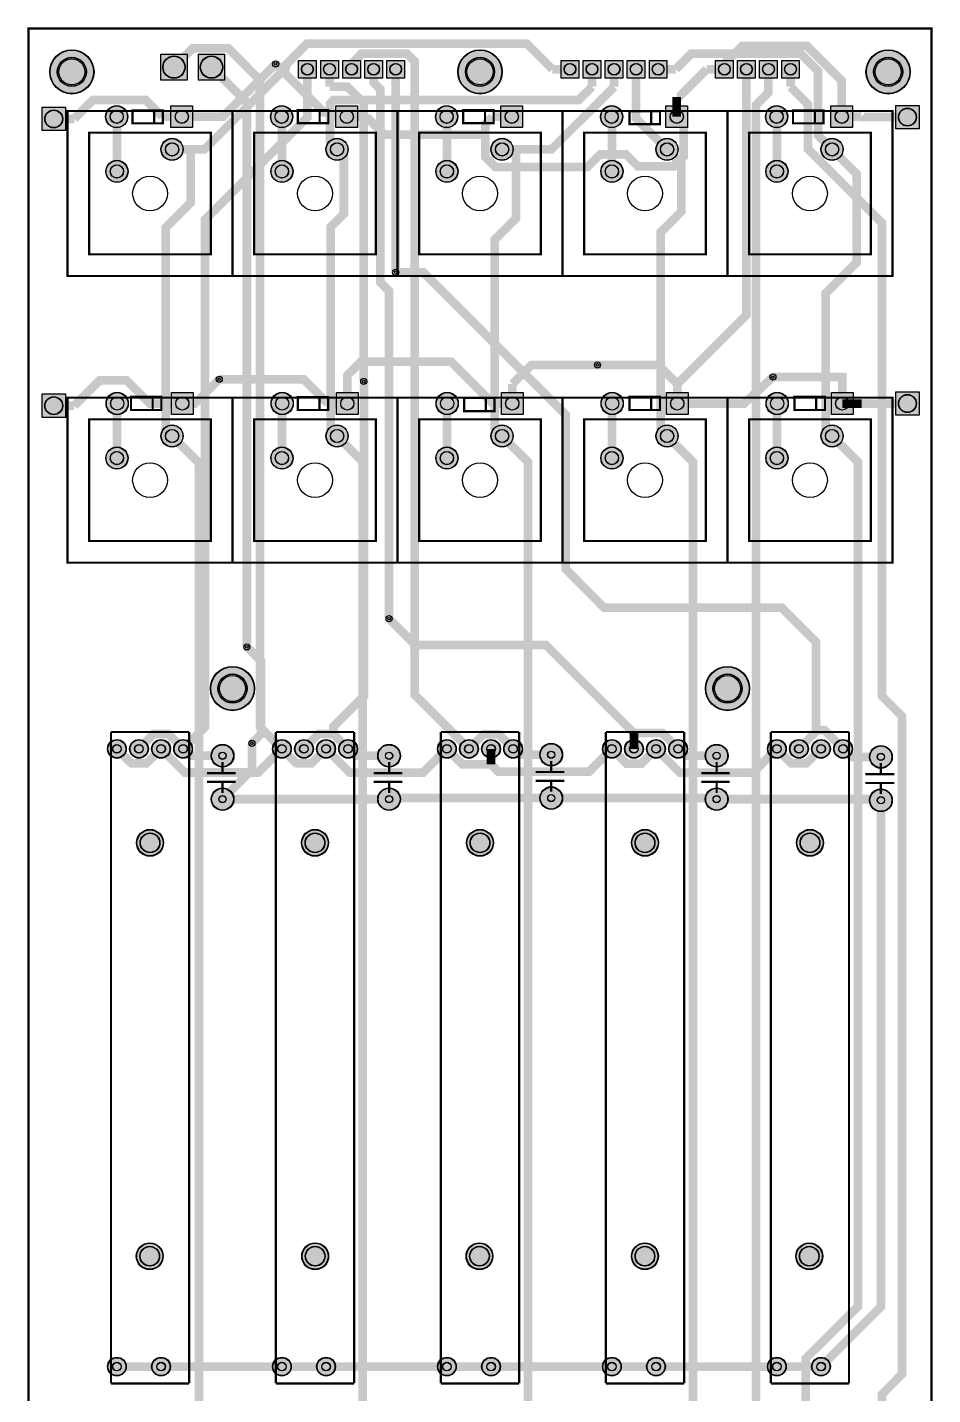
# Model space of a CAD drawing. Header units: millimetres. Extents: x 0 to 104, y -247 to 0.
# Drawn here: x -0.1 to 104.1, y -157.3 to 0.1 of the extents above; entities that cross this region are included whole.
import ezdxf

# ---------------------------------------------------------------- set-up
doc = ezdxf.new("R2010")
doc.units = ezdxf.units.MM
for name, color, linetype, true_color in [('BoardOutLine', 7, 'Continuous', 0xff00ff), ('BottomLayer', 7, 'Continuous', 0x0000ff), ('BottomSilkLayer', 7, 'Continuous', 0x66cc33), ('BottomSolderMaskLayer', 7, 'Continuous', 0xaa00ff), ('Document', 7, 'Continuous', 0xffffff), ('Hole', 7, 'Continuous', 0x222222), ('Multi-Layer', 7, 'Continuous', 0xc0c0c0), ('TopLayer', 7, 'Continuous', 0xff0000), ('TopSilkLayer', 7, 'Continuous', 0xffcc00), ('TopSolderMaskLayer', 7, 'Continuous', 0x800080)]:
    doc.layers.add(name, color=color, linetype=linetype, true_color=true_color)

msp = doc.modelspace()

# ---------------------------------------------------------------- hatches: boundary and pattern name
at = {"layer": 'BottomSolderMaskLayer'}
for points in [[(2.45, -5, 1), (7.55, -5, 1)], [(15.21, -2.89), (18.31, -2.89), (18.31, -6), (15.21, -6)], [(19.53, -2.89), (22.63, -2.89), (22.63, -6), (19.53, -6)], [(49.45, -5, 1), (54.55, -5, 1)], [(96.45, -5, 1), (101.55, -5, 1)], [(31.06, -3.63), (33.2, -3.63), (33.2, -5.77), (31.06, -5.77)], [(33.6, -3.63), (35.74, -3.63), (35.74, -5.77), (33.6, -5.77)], [(36.14, -3.63), (38.28, -3.63), (38.28, -5.77), (36.14, -5.77)], [(38.68, -3.63), (40.82, -3.63), (40.82, -5.77), (38.68, -5.77)], [(41.22, -3.63), (43.36, -3.63), (43.36, -5.77), (41.22, -5.77)], [(61.29, -3.63), (63.42, -3.63), (63.42, -5.77), (61.29, -5.77)], [(63.83, -3.63), (65.96, -3.63), (65.96, -5.77), (63.83, -5.77)], [(66.37, -3.63), (68.5, -3.63), (68.5, -5.77), (66.37, -5.77)], [(68.91, -3.63), (71.04, -3.63), (71.04, -5.77), (68.91, -5.77)], [(71.45, -3.63), (73.58, -3.63), (73.58, -5.77), (71.45, -5.77)], [(79.07, -3.63), (81.2, -3.63), (81.2, -5.77), (79.07, -5.77)], [(81.61, -3.63), (83.74, -3.63), (83.74, -5.77), (81.61, -5.77)], [(84.15, -3.63), (86.28, -3.63), (86.28, -5.77), (84.15, -5.77)], [(86.69, -3.63), (88.82, -3.63), (88.82, -5.77), (86.69, -5.77)], [(1.52, -9.01), (4.32, -9.01), (4.32, -11.81), (1.52, -11.81)], [(8.88, -10.16, 1), (11.44, -10.16, 1)], [(16.38, -8.88), (18.94, -8.88), (18.94, -11.44), (16.38, -11.44)], [(27.88, -10.16, 1), (30.44, -10.16, 1)], [(35.38, -8.88), (37.94, -8.88), (37.94, -11.44), (35.38, -11.44)], [(46.88, -10.16, 1), (49.44, -10.16, 1)], [(54.38, -8.88), (56.94, -8.88), (56.94, -11.44), (54.38, -11.44)], [(65.88, -10.16, 1), (68.44, -10.16, 1)], [(73.38, -8.88), (75.94, -8.88), (75.94, -11.44), (73.38, -11.44)], [(84.88, -10.16, 1), (87.44, -10.16, 1)], [(92.38, -8.88), (94.94, -8.88), (94.94, -11.44), (92.38, -11.44)], [(99.82, -8.81), (102.62, -8.81), (102.62, -11.61), (99.82, -11.61)], [(15.26, -13.92, 1), (17.82, -13.92, 1)], [(34.26, -13.92, 1), (36.82, -13.92, 1)], [(53.26, -13.92, 1), (55.82, -13.92, 1)], [(72.26, -13.92, 1), (74.82, -13.92, 1)], [(91.26, -13.92, 1), (93.82, -13.92, 1)], [(8.91, -16.46, 1), (11.47, -16.46, 1)], [(27.91, -16.46, 1), (30.47, -16.46, 1)], [(46.91, -16.46, 1), (49.47, -16.46, 1)], [(65.91, -16.46, 1), (68.47, -16.46, 1)], [(84.91, -16.46, 1), (87.47, -16.46, 1)], [(1.52, -42.03), (4.32, -42.03), (4.32, -44.83), (1.52, -44.83)], [(8.95, -43.18, 1), (11.5, -43.18, 1)], [(16.45, -41.9), (19, -41.9), (19, -44.46), (16.45, -44.46)], [(27.95, -43.18, 1), (30.5, -43.18, 1)], [(35.45, -41.9), (38, -41.9), (38, -44.46), (35.45, -44.46)], [(46.95, -43.18, 1), (49.5, -43.18, 1)], [(54.45, -41.9), (57, -41.9), (57, -44.46), (54.45, -44.46)], [(65.95, -43.18, 1), (68.5, -43.18, 1)], [(73.45, -41.9), (76, -41.9), (76, -44.46), (73.45, -44.46)], [(84.95, -43.18, 1), (87.5, -43.18, 1)], [(92.45, -41.9), (95, -41.9), (95, -44.46), (92.45, -44.46)], [(99.82, -41.78), (102.62, -41.78), (102.62, -44.58), (99.82, -44.58)], [(15.26, -46.92, 1), (17.82, -46.92, 1)], [(34.26, -46.92, 1), (36.82, -46.92, 1)], [(53.26, -46.92, 1), (55.82, -46.92, 1)], [(72.26, -46.92, 1), (74.82, -46.92, 1)], [(91.26, -46.92, 1), (93.82, -46.92, 1)], [(8.91, -49.46, 1), (11.47, -49.46, 1)], [(27.91, -49.46, 1), (30.47, -49.46, 1)], [(46.91, -49.46, 1), (49.47, -49.46, 1)], [(65.91, -49.46, 1), (68.47, -49.46, 1)], [(84.91, -49.46, 1), (87.47, -49.46, 1)], [(20.95, -76, 1), (26.05, -76, 1)], [(77.95, -76, 1), (83.05, -76, 1)], [(9.11, -82.94, 1), (11.27, -82.94, 1)], [(11.65, -82.94, 1), (13.81, -82.94, 1)], [(14.19, -82.94, 1), (16.35, -82.94, 1)], [(16.73, -82.94, 1), (18.89, -82.94, 1)], [(21.04, -83.73, 1), (23.66, -83.73, 1)], [(28.11, -82.94, 1), (30.27, -82.94, 1)], [(30.65, -82.94, 1), (32.81, -82.94, 1)], [(33.19, -82.94, 1), (35.35, -82.94, 1)], [(35.73, -82.94, 1), (37.89, -82.94, 1)], [(40.22, -83.73, 1), (42.84, -83.73, 1)], [(47.11, -82.94, 1), (49.27, -82.94, 1)], [(49.65, -82.94, 1), (51.81, -82.94, 1)], [(52.19, -82.94, 1), (54.35, -82.94, 1)], [(54.73, -82.94, 1), (56.89, -82.94, 1)], [(58.89, -83.61, 1), (61.51, -83.61, 1)], [(66.11, -82.94, 1), (68.27, -82.94, 1)], [(68.65, -82.94, 1), (70.81, -82.94, 1)], [(71.19, -82.94, 1), (73.35, -82.94, 1)], [(73.73, -82.94, 1), (75.89, -82.94, 1)], [(77.94, -83.73, 1), (80.56, -83.73, 1)], [(85.11, -82.94, 1), (87.27, -82.94, 1)], [(87.65, -82.94, 1), (89.81, -82.94, 1)], [(90.19, -82.94, 1), (92.35, -82.94, 1)], [(92.73, -82.94, 1), (94.89, -82.94, 1)], [(96.86, -83.86, 1), (99.48, -83.86, 1)], [(21.04, -88.73, 1), (23.66, -88.73, 1)], [(40.22, -88.73, 1), (42.84, -88.73, 1)], [(58.89, -88.61, 1), (61.51, -88.61, 1)], [(77.94, -88.73, 1), (80.56, -88.73, 1)], [(96.86, -88.86, 1), (99.48, -88.86, 1)], [(12.45, -93.76, 1), (15.55, -93.76, 1)], [(31.45, -93.76, 1), (34.55, -93.76, 1)], [(50.45, -93.76, 1), (53.55, -93.76, 1)], [(69.45, -93.76, 1), (72.55, -93.76, 1)], [(88.45, -93.76, 1), (91.55, -93.76, 1)], [(12.42, -141.35, 1), (15.52, -141.35, 1)], [(31.47, -141.35, 1), (34.57, -141.35, 1)], [(50.39, -141.35, 1), (53.49, -141.35, 1)], [(69.44, -141.35, 1), (72.54, -141.35, 1)], [(88.37, -141.35, 1), (91.47, -141.35, 1)], [(9.11, -154.06, 1), (11.27, -154.06, 1)], [(14.19, -154.06, 1), (16.35, -154.06, 1)], [(28.11, -154.06, 1), (30.27, -154.06, 1)], [(33.19, -154.06, 1), (35.35, -154.06, 1)], [(47.11, -154.06, 1), (49.27, -154.06, 1)], [(52.19, -154.06, 1), (54.35, -154.06, 1)], [(66.11, -154.06, 1), (68.27, -154.06, 1)], [(71.19, -154.06, 1), (73.35, -154.06, 1)], [(85.11, -154.06, 1), (87.27, -154.06, 1)], [(90.19, -154.06, 1), (92.35, -154.06, 1)]]:
    msp.add_hatch(color=256, dxfattribs=at).paths.add_polyline_path(points)
at = {"layer": 'Multi-Layer'}
for points in [[(21.09, -83.73, 1), (23.61, -83.73, 1)], [(40.27, -83.73, 1), (42.79, -83.73, 1)], [(58.94, -83.61, 1), (61.46, -83.61, 1)], [(77.99, -83.73, 1), (80.51, -83.73, 1)], [(96.91, -83.86, 1), (99.43, -83.86, 1)], [(21.09, -88.73, 1), (23.61, -88.73, 1)], [(40.27, -88.73, 1), (42.79, -88.73, 1)], [(58.94, -88.61, 1), (61.46, -88.61, 1)], [(77.99, -88.73, 1), (80.51, -88.73, 1)], [(96.91, -88.86, 1), (99.43, -88.86, 1)]]:
    msp.add_hatch(color=256, dxfattribs=at).paths.add_polyline_path(points)
at = {"layer": 'TopSolderMaskLayer'}
for points in [[(2.45, -5, 1), (7.55, -5, 1)], [(15.21, -2.89), (18.31, -2.89), (18.31, -6), (15.21, -6)], [(19.53, -2.89), (22.63, -2.89), (22.63, -6), (19.53, -6)], [(49.45, -5, 1), (54.55, -5, 1)], [(96.45, -5, 1), (101.55, -5, 1)], [(31.06, -3.63), (33.2, -3.63), (33.2, -5.77), (31.06, -5.77)], [(33.6, -3.63), (35.74, -3.63), (35.74, -5.77), (33.6, -5.77)], [(36.14, -3.63), (38.28, -3.63), (38.28, -5.77), (36.14, -5.77)], [(38.68, -3.63), (40.82, -3.63), (40.82, -5.77), (38.68, -5.77)], [(41.22, -3.63), (43.36, -3.63), (43.36, -5.77), (41.22, -5.77)], [(61.29, -3.63), (63.42, -3.63), (63.42, -5.77), (61.29, -5.77)], [(63.83, -3.63), (65.96, -3.63), (65.96, -5.77), (63.83, -5.77)], [(66.37, -3.63), (68.5, -3.63), (68.5, -5.77), (66.37, -5.77)], [(68.91, -3.63), (71.04, -3.63), (71.04, -5.77), (68.91, -5.77)], [(71.45, -3.63), (73.58, -3.63), (73.58, -5.77), (71.45, -5.77)], [(79.07, -3.63), (81.2, -3.63), (81.2, -5.77), (79.07, -5.77)], [(81.61, -3.63), (83.74, -3.63), (83.74, -5.77), (81.61, -5.77)], [(84.15, -3.63), (86.28, -3.63), (86.28, -5.77), (84.15, -5.77)], [(86.69, -3.63), (88.82, -3.63), (88.82, -5.77), (86.69, -5.77)], [(1.52, -9.01), (4.32, -9.01), (4.32, -11.81), (1.52, -11.81)], [(8.88, -10.16, 1), (11.44, -10.16, 1)], [(16.38, -8.88), (18.94, -8.88), (18.94, -11.44), (16.38, -11.44)], [(27.88, -10.16, 1), (30.44, -10.16, 1)], [(35.38, -8.88), (37.94, -8.88), (37.94, -11.44), (35.38, -11.44)], [(46.88, -10.16, 1), (49.44, -10.16, 1)], [(54.38, -8.88), (56.94, -8.88), (56.94, -11.44), (54.38, -11.44)], [(65.88, -10.16, 1), (68.44, -10.16, 1)], [(73.38, -8.88), (75.94, -8.88), (75.94, -11.44), (73.38, -11.44)], [(84.88, -10.16, 1), (87.44, -10.16, 1)], [(92.38, -8.88), (94.94, -8.88), (94.94, -11.44), (92.38, -11.44)], [(99.82, -8.81), (102.62, -8.81), (102.62, -11.61), (99.82, -11.61)], [(15.26, -13.92, 1), (17.82, -13.92, 1)], [(34.26, -13.92, 1), (36.82, -13.92, 1)], [(53.26, -13.92, 1), (55.82, -13.92, 1)], [(72.26, -13.92, 1), (74.82, -13.92, 1)], [(91.26, -13.92, 1), (93.82, -13.92, 1)], [(8.91, -16.46, 1), (11.47, -16.46, 1)], [(27.91, -16.46, 1), (30.47, -16.46, 1)], [(46.91, -16.46, 1), (49.47, -16.46, 1)], [(65.91, -16.46, 1), (68.47, -16.46, 1)], [(84.91, -16.46, 1), (87.47, -16.46, 1)], [(1.52, -42.03), (4.32, -42.03), (4.32, -44.83), (1.52, -44.83)], [(8.95, -43.18, 1), (11.5, -43.18, 1)], [(16.45, -41.9), (19, -41.9), (19, -44.46), (16.45, -44.46)], [(27.95, -43.18, 1), (30.5, -43.18, 1)], [(35.45, -41.9), (38, -41.9), (38, -44.46), (35.45, -44.46)], [(46.95, -43.18, 1), (49.5, -43.18, 1)], [(54.45, -41.9), (57, -41.9), (57, -44.46), (54.45, -44.46)], [(65.95, -43.18, 1), (68.5, -43.18, 1)], [(73.45, -41.9), (76, -41.9), (76, -44.46), (73.45, -44.46)], [(84.95, -43.18, 1), (87.5, -43.18, 1)], [(92.45, -41.9), (95, -41.9), (95, -44.46), (92.45, -44.46)], [(99.82, -41.78), (102.62, -41.78), (102.62, -44.58), (99.82, -44.58)], [(15.26, -46.92, 1), (17.82, -46.92, 1)], [(34.26, -46.92, 1), (36.82, -46.92, 1)], [(53.26, -46.92, 1), (55.82, -46.92, 1)], [(72.26, -46.92, 1), (74.82, -46.92, 1)], [(91.26, -46.92, 1), (93.82, -46.92, 1)], [(8.91, -49.46, 1), (11.47, -49.46, 1)], [(27.91, -49.46, 1), (30.47, -49.46, 1)], [(46.91, -49.46, 1), (49.47, -49.46, 1)], [(65.91, -49.46, 1), (68.47, -49.46, 1)], [(84.91, -49.46, 1), (87.47, -49.46, 1)], [(20.95, -76, 1), (26.05, -76, 1)], [(77.95, -76, 1), (83.05, -76, 1)], [(9.11, -82.94, 1), (11.27, -82.94, 1)], [(11.65, -82.94, 1), (13.81, -82.94, 1)], [(14.19, -82.94, 1), (16.35, -82.94, 1)], [(16.73, -82.94, 1), (18.89, -82.94, 1)], [(21.04, -83.73, 1), (23.66, -83.73, 1)], [(28.11, -82.94, 1), (30.27, -82.94, 1)], [(30.65, -82.94, 1), (32.81, -82.94, 1)], [(33.19, -82.94, 1), (35.35, -82.94, 1)], [(35.73, -82.94, 1), (37.89, -82.94, 1)], [(40.22, -83.73, 1), (42.84, -83.73, 1)], [(47.11, -82.94, 1), (49.27, -82.94, 1)], [(49.65, -82.94, 1), (51.81, -82.94, 1)], [(52.19, -82.94, 1), (54.35, -82.94, 1)], [(54.73, -82.94, 1), (56.89, -82.94, 1)], [(58.89, -83.61, 1), (61.51, -83.61, 1)], [(66.11, -82.94, 1), (68.27, -82.94, 1)], [(68.65, -82.94, 1), (70.81, -82.94, 1)], [(71.19, -82.94, 1), (73.35, -82.94, 1)], [(73.73, -82.94, 1), (75.89, -82.94, 1)], [(77.94, -83.73, 1), (80.56, -83.73, 1)], [(85.11, -82.94, 1), (87.27, -82.94, 1)], [(87.65, -82.94, 1), (89.81, -82.94, 1)], [(90.19, -82.94, 1), (92.35, -82.94, 1)], [(92.73, -82.94, 1), (94.89, -82.94, 1)], [(96.86, -83.86, 1), (99.48, -83.86, 1)], [(21.04, -88.73, 1), (23.66, -88.73, 1)], [(40.22, -88.73, 1), (42.84, -88.73, 1)], [(58.89, -88.61, 1), (61.51, -88.61, 1)], [(77.94, -88.73, 1), (80.56, -88.73, 1)], [(96.86, -88.86, 1), (99.48, -88.86, 1)], [(12.45, -93.76, 1), (15.55, -93.76, 1)], [(31.45, -93.76, 1), (34.55, -93.76, 1)], [(50.45, -93.76, 1), (53.55, -93.76, 1)], [(69.45, -93.76, 1), (72.55, -93.76, 1)], [(88.45, -93.76, 1), (91.55, -93.76, 1)], [(12.42, -141.35, 1), (15.52, -141.35, 1)], [(31.47, -141.35, 1), (34.57, -141.35, 1)], [(50.39, -141.35, 1), (53.49, -141.35, 1)], [(69.44, -141.35, 1), (72.54, -141.35, 1)], [(88.37, -141.35, 1), (91.47, -141.35, 1)], [(9.11, -154.06, 1), (11.27, -154.06, 1)], [(14.19, -154.06, 1), (16.35, -154.06, 1)], [(28.11, -154.06, 1), (30.27, -154.06, 1)], [(33.19, -154.06, 1), (35.35, -154.06, 1)], [(47.11, -154.06, 1), (49.27, -154.06, 1)], [(52.19, -154.06, 1), (54.35, -154.06, 1)], [(66.11, -154.06, 1), (68.27, -154.06, 1)], [(71.19, -154.06, 1), (73.35, -154.06, 1)], [(85.11, -154.06, 1), (87.27, -154.06, 1)], [(90.19, -154.06, 1), (92.35, -154.06, 1)]]:
    msp.add_hatch(color=256, dxfattribs=at).paths.add_polyline_path(points)

# ---------------------------------------------------------------- linework, layer by layer
at = {"layer": 'BoardOutLine', "const_width": 0.254}
msp.add_lwpolyline([(0, 0), (104, 0), (104, -247), (0, -247), (0, 0)], close=True, dxfattribs=at)
at = {"layer": 'BottomLayer', "const_width": 1}
for points in [[(16.54, -13.92), (20.27, -13.92), (29.63, -4.56), (29.63, -4.2), (32.08, -1.75), (57.39, -1.75), (60.34, -4.7)], [(74.53, -4.7), (76.33, -2.9), (88.93, -2.9), (90.93, -4.9), (90.93, -12.31), (92.54, -13.92)], [(28.47, -4.08), (22.39, -10.16), (17.66, -10.16)], [(32.13, -4.7), (32.13, -10.23), (20.34, -22.02), (20.34, -80.41), (17.81, -82.94)], [(62.36, -4.7), (60.34, -4.7)], [(64.9, -4.7), (64.9, -6.72)], [(67.44, -4.7), (67.44, -6.72)], [(69.98, -4.7), (69.98, -10.36), (73.54, -13.92)], [(72.52, -4.7), (74.53, -4.7)], [(78.12, -4.7), (74.91, -7.91), (74.66, -7.91)], [(74.72, -40.93), (82.68, -32.97), (82.68, -4.7)], [(80.14, -4.7), (78.12, -4.7)], [(35.54, -13.92), (34.73, -13.11), (34.73, -8.64), (35.12, -8.25), (63.36, -8.25), (64.9, -6.72)], [(67.44, -6.72), (60.23, -13.92), (54.54, -13.92)], [(5.27, -10.41), (7.46, -8.22), (13.47, -8.22), (15.41, -10.16)], [(74.66, -9.03), (74.66, -7.91)], [(74.66, -9.03), (75.46, -9.83), (75.46, -14.74), (74.31, -15.88), (70.18, -15.88), (68.8, -14.5), (65.83, -14.5), (64.38, -15.95), (53.76, -15.95), (52.6, -14.79), (52.6, -12.22)], [(74.66, -10.16), (74.66, -9.03)], [(2.92, -10.41), (5.27, -10.41)], [(17.66, -10.16), (15.41, -10.16)], [(36.66, -10.16), (38.91, -10.16)], [(52.6, -12.22), (40.97, -12.22), (38.91, -10.16)], [(52.6, -12.22), (52.6, -10.97), (53.41, -10.16)], [(55.66, -10.16), (53.41, -10.16)], [(93.66, -10.16), (95.91, -10.16)], [(101.22, -10.21), (95.96, -10.21), (95.91, -10.16)], [(92.54, -46.92), (91.79, -46.17), (91.79, -30.51), (95.38, -26.92), (95.38, -16.76), (92.54, -13.92)], [(42.29, -28.07), (45.47, -28.07), (61.85, -44.45), (61.85, -62.23), (66.29, -66.68), (86.75, -66.69), (90.68, -70.62), (90.68, -80.77)], [(36.72, -43.18), (36.72, -39.94), (38.31, -38.35), (48.64, -38.35), (53.47, -43.18)], [(74.72, -40.93), (72.53, -38.74), (65.53, -38.74)], [(5.27, -43.43), (8.19, -40.51), (11.29, -40.51), (13.96, -43.18), (17.72, -43.18)], [(21.97, -40.39), (31.68, -40.39), (34.47, -43.18)], [(35.11, -81.23), (35.11, -80.4), (38.66, -76.85), (38.66, -40.69), (38.61, -40.64)], [(74.72, -43.18), (82.42, -43.18), (85.73, -40.13), (85.73, -40.13)], [(74.72, -43.18), (74.72, -40.93)], [(2.92, -43.43), (5.27, -43.43)], [(36.72, -43.18), (34.47, -43.18)], [(55.72, -43.18), (53.47, -43.18)], [(93.72, -43.18), (94.85, -43.18)], [(94.85, -43.18), (95.97, -43.18)], [(101.22, -43.18), (95.97, -43.18), (95.97, -43.18)], [(69.73, -81.13), (59.59, -70.99), (44.45, -70.99), (44.45, -70.87), (41.53, -67.95)], [(25.73, -82.3), (26.78, -81.25), (26.78, -72.84), (25.15, -71.2)], [(90.68, -80.77), (90.68, -80.99), (88.73, -82.94)], [(93.81, -82.94), (91.65, -80.77), (90.68, -80.77)], [(12.73, -82.94), (14.43, -81.23), (16.11, -81.23), (17.81, -82.94)], [(31.73, -82.94), (33.43, -81.23), (35.11, -81.23)], [(35.11, -81.23), (36.81, -82.94)], [(50.73, -82.94), (52.42, -81.25), (54.12, -81.25), (55.81, -82.94)], [(69.73, -81.13), (69.73, -82.94)], [(74.81, -82.94), (73, -81.13), (69.73, -81.13)], [(10.19, -82.94), (11.88, -84.62), (13.58, -84.62), (15.27, -82.94)], [(15.27, -82.94), (17.99, -85.66), (26.47, -85.66), (29.19, -82.94)], [(22.35, -83.73), (18.61, -83.73), (17.81, -82.94)], [(29.19, -82.94), (30.88, -84.62), (32.58, -84.62), (34.27, -82.94)], [(34.27, -82.94), (37, -85.67), (45.46, -85.67), (48.19, -82.94)], [(41.53, -83.73), (37.61, -83.73), (36.81, -82.94)], [(53.27, -84.73), (49.98, -84.73), (48.19, -82.94)], [(53.27, -84.73), (53.27, -82.94)], [(67.19, -82.94), (64.55, -85.58), (54.12, -85.58), (53.27, -84.73)], [(60.2, -83.61), (56.48, -83.61), (55.81, -82.94)], [(67.19, -82.94), (68.89, -84.64), (70.57, -84.64), (72.27, -82.94)], [(86.19, -82.94), (83.45, -85.68), (75.01, -85.68), (72.27, -82.94)], [(79.25, -83.73), (75.61, -83.73), (74.81, -82.94)], [(86.19, -82.94), (87.88, -84.62), (89.58, -84.62), (91.27, -82.94)], [(98.17, -83.86), (94.73, -83.86), (93.81, -82.94)], [(60.2, -88.61), (41.66, -88.61), (41.53, -88.73)], [(79.25, -88.73), (79.12, -88.61), (60.2, -88.61)], [(41.53, -88.73), (22.35, -88.73)], [(98.17, -88.86), (98.04, -88.73), (79.25, -88.73)], [(10.19, -154.06), (15.27, -154.06)], [(15.27, -154.06), (29.19, -154.06)], [(29.19, -154.06), (34.27, -154.06)], [(34.27, -154.06), (48.19, -154.06)], [(53.27, -154.06), (48.19, -154.06)], [(67.19, -154.06), (53.27, -154.06)], [(72.27, -154.06), (67.19, -154.06)], [(86.19, -154.06), (72.27, -154.06)], [(91.27, -154.06), (86.19, -154.06)]]:
    msp.add_lwpolyline(points, dxfattribs=at)
at = {"layer": 'BottomSilkLayer', "const_width": 0.25}
for points in [[(11.98, -9.42), (15.48, -9.42), (15.48, -10.92), (11.98, -10.92), (11.98, -9.42)], [(31.03, -9.41), (34.53, -9.41), (34.53, -10.91), (31.03, -10.91), (31.03, -9.41)], [(50.07, -9.41), (53.57, -9.41), (53.57, -10.91), (50.07, -10.91), (50.07, -9.41)], [(69.22, -9.52), (72.72, -9.52), (72.72, -11.02), (69.22, -11.02), (69.22, -9.52)], [(88.05, -9.42), (91.55, -9.42), (91.55, -10.92), (88.05, -10.92), (88.05, -9.42)], [(11.81, -42.42), (15.31, -42.42), (15.31, -43.92), (11.81, -43.92), (11.81, -42.42)], [(31.02, -42.43), (34.52, -42.43), (34.52, -43.93), (31.02, -43.93), (31.02, -42.43)], [(50.17, -42.55), (53.67, -42.55), (53.67, -44.06), (50.17, -44.06), (50.17, -42.55)], [(69.22, -42.42), (72.72, -42.42), (72.72, -43.92), (69.22, -43.92), (69.22, -42.42)], [(88.22, -42.42), (91.72, -42.42), (91.72, -43.92), (88.22, -43.92), (88.22, -42.42)]]:
    msp.add_lwpolyline(points, close=True, dxfattribs=at)
for points in [[(14.48, -10.92), (14.48, -9.42)], [(33.53, -10.91), (33.53, -9.41)], [(52.57, -10.91), (52.57, -9.41)], [(71.72, -11.02), (71.72, -9.52)], [(90.55, -10.92), (90.55, -9.42)], [(14.31, -43.92), (14.31, -42.42)], [(33.52, -43.93), (33.52, -42.43)], [(52.67, -44.04), (52.67, -42.54)], [(71.72, -43.92), (71.72, -42.42)], [(90.72, -43.92), (90.72, -42.42)]]:
    msp.add_lwpolyline(points, dxfattribs=at)
at = {"layer": 'BottomSolderMaskLayer'}
for centre, radius in [((5, -5), 2.55), ((52, -5), 2.55), ((99, -5), 2.55), ((5, -5), 1.68), ((16.76, -4.45), 1.29), ((21.08, -4.45), 1.29), ((32.13, -4.7), 0.683), ((34.67, -4.7), 0.683), ((37.21, -4.7), 0.683), ((39.75, -4.7), 0.683), ((42.29, -4.7), 0.683), ((52, -5), 1.68), ((62.36, -4.7), 0.683), ((64.9, -4.7), 0.683), ((67.44, -4.7), 0.683), ((69.98, -4.7), 0.683), ((72.52, -4.7), 0.683), ((80.14, -4.7), 0.683), ((82.68, -4.7), 0.683), ((85.22, -4.7), 0.683), ((87.76, -4.7), 0.683), ((99, -5), 1.68), ((2.92, -10.41), 1.04), ((10.16, -10.16), 1.28), ((10.16, -10.16), 0.765), ((17.66, -10.16), 0.765), ((29.16, -10.16), 1.28), ((29.16, -10.16), 0.765), ((36.66, -10.16), 0.765), ((48.16, -10.16), 1.28), ((48.16, -10.16), 0.765), ((55.66, -10.16), 0.765), ((67.16, -10.16), 1.28), ((67.16, -10.16), 0.765), ((74.66, -10.16), 0.765), ((86.16, -10.16), 1.28), ((86.16, -10.16), 0.765), ((93.66, -10.16), 0.765), ((101.22, -10.21), 1.04), ((16.54, -13.92), 1.28), ((16.54, -13.92), 0.765), ((35.54, -13.92), 1.28), ((35.54, -13.92), 0.765), ((54.54, -13.92), 1.28), ((54.54, -13.92), 0.765), ((73.54, -13.92), 1.28), ((73.54, -13.92), 0.765), ((92.54, -13.92), 1.28), ((92.54, -13.92), 0.765), ((10.19, -16.46), 1.28), ((10.19, -16.46), 0.765), ((29.19, -16.46), 1.28), ((29.19, -16.46), 0.765), ((48.19, -16.46), 1.28), ((48.19, -16.46), 0.765), ((67.19, -16.46), 1.28), ((67.19, -16.46), 0.765), ((86.19, -16.46), 1.28), ((86.19, -16.46), 0.765), ((2.92, -43.43), 1.04), ((10.22, -43.18), 1.28), ((10.22, -43.18), 0.765), ((17.72, -43.18), 0.765), ((29.22, -43.18), 1.28), ((29.22, -43.18), 0.765), ((36.72, -43.18), 0.765), ((48.22, -43.18), 1.28), ((48.22, -43.18), 0.765), ((55.72, -43.18), 0.765), ((67.22, -43.18), 1.28), ((67.22, -43.18), 0.765), ((74.72, -43.18), 0.765), ((86.22, -43.18), 1.28), ((86.22, -43.18), 0.765), ((93.72, -43.18), 0.765), ((101.22, -43.18), 1.04), ((16.54, -46.92), 1.28), ((35.54, -46.92), 1.28), ((54.54, -46.92), 1.28), ((73.54, -46.92), 1.28), ((92.54, -46.92), 1.28), ((16.54, -46.92), 0.765), ((35.54, -46.92), 0.765), ((54.54, -46.92), 0.765), ((73.54, -46.92), 0.765), ((92.54, -46.92), 0.765), ((10.19, -49.46), 1.28), ((10.19, -49.46), 0.765), ((29.19, -49.46), 1.28), ((29.19, -49.46), 0.765), ((48.19, -49.46), 1.28), ((48.19, -49.46), 0.765), ((67.19, -49.46), 1.28), ((67.19, -49.46), 0.765), ((86.19, -49.46), 1.28), ((86.19, -49.46), 0.765), ((23.5, -76), 2.55), ((80.5, -76), 2.55), ((23.5, -76), 1.68), ((80.5, -76), 1.68), ((10.19, -82.94), 1.08), ((10.19, -82.94), 0.499), ((12.73, -82.94), 1.08), ((12.73, -82.94), 0.499), ((15.27, -82.94), 1.08), ((15.27, -82.94), 0.499), ((17.81, -82.94), 1.08), ((17.81, -82.94), 0.499), ((22.35, -83.73), 1.31), ((22.35, -83.73), 0.416), ((29.19, -82.94), 1.08), ((29.19, -82.94), 0.499), ((31.73, -82.94), 1.08), ((31.73, -82.94), 0.499), ((34.27, -82.94), 1.08), ((34.27, -82.94), 0.499), ((36.81, -82.94), 1.08), ((36.81, -82.94), 0.499), ((41.53, -83.73), 1.31), ((41.53, -83.73), 0.416), ((48.19, -82.94), 1.08), ((48.19, -82.94), 0.499), ((50.73, -82.94), 1.08), ((50.73, -82.94), 0.499), ((53.27, -82.94), 1.08), ((53.27, -82.94), 0.499), ((55.81, -82.94), 1.08), ((55.81, -82.94), 0.499), ((60.2, -83.61), 1.31), ((60.2, -83.61), 0.416), ((67.19, -82.94), 1.08), ((67.19, -82.94), 0.499), ((69.73, -82.94), 1.08), ((69.73, -82.94), 0.499), ((72.27, -82.94), 1.08), ((72.27, -82.94), 0.499), ((74.81, -82.94), 1.08), ((74.81, -82.94), 0.499), ((79.25, -83.73), 1.31), ((79.25, -83.73), 0.416), ((86.19, -82.94), 1.08), ((86.19, -82.94), 0.499), ((88.73, -82.94), 1.08), ((88.73, -82.94), 0.499), ((91.27, -82.94), 1.08), ((91.27, -82.94), 0.499), ((93.81, -82.94), 1.08), ((93.81, -82.94), 0.499), ((98.17, -83.86), 1.31), ((98.17, -83.86), 0.416), ((22.35, -88.73), 1.31), ((41.53, -88.73), 1.31), ((60.2, -88.61), 1.31), ((79.25, -88.73), 1.31), ((98.17, -88.86), 1.31), ((22.35, -88.73), 0.416), ((41.53, -88.73), 0.416), ((60.2, -88.61), 0.416), ((79.25, -88.73), 0.416), ((98.17, -88.86), 0.416), ((14, -93.76), 1.55), ((14, -93.76), 1.14), ((33, -93.76), 1.55), ((33, -93.76), 1.14), ((52, -93.76), 1.55), ((52, -93.76), 1.14), ((71, -93.76), 1.55), ((71, -93.76), 1.14), ((90, -93.76), 1.55), ((90, -93.76), 1.14), ((13.97, -141.35), 1.55), ((33.02, -141.35), 1.55), ((51.94, -141.35), 1.55), ((70.99, -141.35), 1.55), ((89.92, -141.35), 1.55), ((13.97, -141.35), 1.14), ((33.02, -141.35), 1.14), ((51.94, -141.35), 1.14), ((70.99, -141.35), 1.14), ((89.92, -141.35), 1.14), ((10.19, -154.06), 1.08), ((10.19, -154.06), 0.499), ((15.27, -154.06), 1.08), ((15.27, -154.06), 0.499), ((29.19, -154.06), 1.08), ((29.19, -154.06), 0.499), ((34.27, -154.06), 1.08), ((34.27, -154.06), 0.499), ((48.19, -154.06), 1.08), ((48.19, -154.06), 0.499), ((53.27, -154.06), 1.08), ((53.27, -154.06), 0.499), ((67.19, -154.06), 1.08), ((67.19, -154.06), 0.499), ((72.27, -154.06), 1.08), ((72.27, -154.06), 0.499), ((86.19, -154.06), 1.08), ((86.19, -154.06), 0.499), ((91.27, -154.06), 1.08), ((91.27, -154.06), 0.499)]:
    msp.add_circle(centre, radius, dxfattribs=at)
at = {"layer": 'Document', "const_width": 0.25}
for points in [[(23.5, -9.5), (23.5, -28.5), (4.5, -28.5), (4.5, -9.5), (23.5, -9.5)], [(42.5, -9.5), (42.5, -28.5), (23.5, -28.5), (23.5, -9.5), (42.5, -9.5)], [(61.5, -9.5), (61.5, -28.5), (42.5, -28.5), (42.5, -9.5), (61.5, -9.5)], [(80.5, -9.5), (80.5, -28.5), (61.5, -28.5), (61.5, -9.5), (80.5, -9.5)], [(99.5, -9.5), (99.5, -28.5), (80.5, -28.5), (80.5, -9.5), (99.5, -9.5)], [(23.5, -42.5), (23.5, -61.5), (4.5, -61.5), (4.5, -42.5), (23.5, -42.5)], [(42.5, -42.5), (42.5, -61.5), (23.5, -61.5), (23.5, -42.5), (42.5, -42.5)], [(61.5, -42.5), (61.5, -61.5), (42.5, -61.5), (42.5, -42.5), (61.5, -42.5)], [(80.5, -42.5), (80.5, -61.5), (61.5, -61.5), (61.5, -42.5), (80.5, -42.5)], [(99.5, -42.5), (99.5, -61.5), (80.5, -61.5), (80.5, -42.5), (99.5, -42.5)]]:
    msp.add_lwpolyline(points, close=True, dxfattribs=at)
at = {"layer": 'Hole'}
for centre, radius in [((28.47, -4.08), 0.153), ((42.29, -28.07), 0.152), ((65.53, -38.74), 0.153), ((21.97, -40.39), 0.153), ((38.61, -40.64), 0.153), ((85.73, -40.13), 0.152), ((41.53, -67.95), 0.152), ((25.15, -71.2), 0.153), ((25.73, -82.3), 0.153)]:
    msp.add_circle(centre, radius, dxfattribs=at)
at = {"layer": 'Multi-Layer'}
for points in [[(15.26, -2.95), (18.26, -2.95), (18.26, -5.94), (15.26, -5.94)], [(19.58, -2.95), (22.58, -2.95), (22.58, -5.94), (19.58, -5.94)], [(31.11, -3.68), (33.15, -3.68), (33.15, -5.72), (31.11, -5.72)], [(33.66, -3.68), (35.69, -3.68), (35.69, -5.72), (33.66, -5.72)], [(36.2, -3.68), (38.23, -3.68), (38.23, -5.72), (36.2, -5.72)], [(38.74, -3.68), (40.77, -3.68), (40.77, -5.72), (38.74, -5.72)], [(41.27, -3.68), (43.31, -3.68), (43.31, -5.72), (41.27, -5.72)], [(61.34, -3.68), (63.37, -3.68), (63.37, -5.72), (61.34, -5.72)], [(63.88, -3.68), (65.91, -3.68), (65.91, -5.72), (63.88, -5.72)], [(66.42, -3.68), (68.45, -3.68), (68.45, -5.72), (66.42, -5.72)], [(68.96, -3.68), (70.99, -3.68), (70.99, -5.72), (68.96, -5.72)], [(71.5, -3.68), (73.53, -3.68), (73.53, -5.72), (71.5, -5.72)], [(79.12, -3.68), (81.15, -3.68), (81.15, -5.72), (79.12, -5.72)], [(81.66, -3.68), (83.69, -3.68), (83.69, -5.72), (81.66, -5.72)], [(84.2, -3.68), (86.23, -3.68), (86.23, -5.72), (84.2, -5.72)], [(86.74, -3.68), (88.77, -3.68), (88.77, -5.72), (86.74, -5.72)], [(1.57, -9.06), (4.27, -9.06), (4.27, -11.76), (1.57, -11.76)], [(16.41, -8.91), (18.91, -8.91), (18.91, -11.41), (16.41, -11.41)], [(35.41, -8.91), (37.91, -8.91), (37.91, -11.41), (35.41, -11.41)], [(54.41, -8.91), (56.91, -8.91), (56.91, -11.41), (54.41, -11.41)], [(73.41, -8.91), (75.91, -8.91), (75.91, -11.41), (73.41, -11.41)], [(92.41, -8.91), (94.91, -8.91), (94.91, -11.41), (92.41, -11.41)], [(99.87, -8.86), (102.57, -8.86), (102.57, -11.56), (99.87, -11.56)], [(1.57, -42.08), (4.27, -42.08), (4.27, -44.78), (1.57, -44.78)], [(16.47, -41.93), (18.97, -41.93), (18.97, -44.43), (16.47, -44.43)], [(35.47, -41.93), (37.97, -41.93), (37.97, -44.43), (35.47, -44.43)], [(54.47, -41.93), (56.97, -41.93), (56.97, -44.43), (54.47, -44.43)], [(73.47, -41.93), (75.97, -41.93), (75.97, -44.43), (73.47, -44.43)], [(92.47, -41.93), (94.97, -41.93), (94.97, -44.43), (92.47, -44.43)], [(99.87, -41.83), (102.57, -41.83), (102.57, -44.53), (99.87, -44.53)]]:
    msp.add_lwpolyline(points, close=True, dxfattribs=at)
for centre, radius in [((5, -5), 2.5), ((52, -5), 2.5), ((99, -5), 2.5), ((5, -5), 1.65), ((16.76, -4.45), 1.25), ((21.08, -4.45), 1.25), ((28.47, -4.08), 0.35), ((32.13, -4.7), 0.65), ((34.67, -4.7), 0.65), ((37.21, -4.7), 0.65), ((39.75, -4.7), 0.65), ((42.29, -4.7), 0.65), ((52, -5), 1.65), ((62.36, -4.7), 0.65), ((64.9, -4.7), 0.65), ((67.44, -4.7), 0.65), ((69.98, -4.7), 0.65), ((72.52, -4.7), 0.65), ((80.14, -4.7), 0.65), ((82.68, -4.7), 0.65), ((85.22, -4.7), 0.65), ((87.76, -4.7), 0.65), ((99, -5), 1.65), ((2.92, -10.41), 1), ((10.16, -10.16), 1.25), ((10.16, -10.16), 0.75), ((17.66, -10.16), 0.75), ((29.16, -10.16), 1.25), ((29.16, -10.16), 0.75), ((36.66, -10.16), 0.75), ((48.16, -10.16), 1.25), ((48.16, -10.16), 0.75), ((55.66, -10.16), 0.75), ((67.16, -10.16), 1.25), ((67.16, -10.16), 0.75), ((74.66, -10.16), 0.75), ((86.16, -10.16), 1.25), ((86.16, -10.16), 0.75), ((93.66, -10.16), 0.75), ((101.22, -10.21), 1), ((16.54, -13.92), 1.25), ((16.54, -13.92), 0.75), ((35.54, -13.92), 1.25), ((35.54, -13.92), 0.75), ((54.54, -13.92), 1.25), ((54.54, -13.92), 0.75), ((73.54, -13.92), 1.25), ((73.54, -13.92), 0.75), ((92.54, -13.92), 1.25), ((92.54, -13.92), 0.75), ((10.19, -16.46), 1.25), ((10.19, -16.46), 0.75), ((29.19, -16.46), 1.25), ((29.19, -16.46), 0.75), ((48.19, -16.46), 1.25), ((48.19, -16.46), 0.75), ((67.19, -16.46), 1.25), ((67.19, -16.46), 0.75), ((86.19, -16.46), 1.25), ((86.19, -16.46), 0.75), ((14, -19), 2), ((33, -19), 2), ((52, -19), 2), ((71, -19), 2), ((90, -19), 2), ((42.29, -28.07), 0.35), ((65.53, -38.74), 0.35), ((21.97, -40.39), 0.35), ((38.61, -40.64), 0.35), ((85.73, -40.13), 0.35), ((2.92, -43.43), 1), ((10.22, -43.18), 1.25), ((10.22, -43.18), 0.75), ((17.72, -43.18), 0.75), ((29.22, -43.18), 1.25), ((29.22, -43.18), 0.75), ((36.72, -43.18), 0.75), ((48.22, -43.18), 1.25), ((48.22, -43.18), 0.75), ((55.72, -43.18), 0.75), ((67.22, -43.18), 1.25), ((67.22, -43.18), 0.75), ((74.72, -43.18), 0.75), ((86.22, -43.18), 1.25), ((86.22, -43.18), 0.75), ((93.72, -43.18), 0.75), ((101.22, -43.18), 1), ((16.54, -46.92), 1.25), ((16.54, -46.92), 0.75), ((35.54, -46.92), 1.25), ((35.54, -46.92), 0.75), ((54.54, -46.92), 1.25), ((54.54, -46.92), 0.75), ((73.54, -46.92), 1.25), ((73.54, -46.92), 0.75), ((92.54, -46.92), 1.25), ((92.54, -46.92), 0.75), ((10.19, -49.46), 1.25), ((10.19, -49.46), 0.75), ((29.19, -49.46), 1.25), ((29.19, -49.46), 0.75), ((48.19, -49.46), 1.25), ((48.19, -49.46), 0.75), ((67.19, -49.46), 1.25), ((67.19, -49.46), 0.75), ((86.19, -49.46), 1.25), ((86.19, -49.46), 0.75), ((14, -52), 2), ((33, -52), 2), ((52, -52), 2), ((71, -52), 2), ((90, -52), 2), ((41.53, -67.95), 0.35), ((25.15, -71.2), 0.35), ((23.5, -76), 2.5), ((80.5, -76), 2.5), ((23.5, -76), 1.65), ((80.5, -76), 1.65), ((10.19, -82.94), 1.03), ((10.19, -82.94), 0.475), ((12.73, -82.94), 1.03), ((12.73, -82.94), 0.475), ((15.27, -82.94), 1.03), ((15.27, -82.94), 0.475), ((17.81, -82.94), 1.03), ((17.81, -82.94), 0.475), ((22.35, -83.73), 1.26), ((22.35, -83.73), 0.4), ((25.73, -82.3), 0.35), ((29.19, -82.94), 1.03), ((29.19, -82.94), 0.475), ((31.73, -82.94), 1.03), ((31.73, -82.94), 0.475), ((34.27, -82.94), 1.03), ((34.27, -82.94), 0.475), ((36.81, -82.94), 1.03), ((36.81, -82.94), 0.475), ((41.53, -83.73), 1.26), ((41.53, -83.73), 0.4), ((48.19, -82.94), 1.03), ((48.19, -82.94), 0.475), ((50.73, -82.94), 1.03), ((50.73, -82.94), 0.475), ((53.27, -82.94), 1.03), ((53.27, -82.94), 0.475), ((55.81, -82.94), 1.03), ((55.81, -82.94), 0.475), ((60.2, -83.61), 1.26), ((60.2, -83.61), 0.4), ((67.19, -82.94), 1.03), ((67.19, -82.94), 0.475), ((69.73, -82.94), 1.03), ((69.73, -82.94), 0.475), ((72.27, -82.94), 1.03), ((72.27, -82.94), 0.475), ((74.81, -82.94), 1.03), ((74.81, -82.94), 0.475), ((79.25, -83.73), 1.26), ((79.25, -83.73), 0.4), ((86.19, -82.94), 1.03), ((86.19, -82.94), 0.475), ((88.73, -82.94), 1.03), ((88.73, -82.94), 0.475), ((91.27, -82.94), 1.03), ((91.27, -82.94), 0.475), ((93.81, -82.94), 1.03), ((93.81, -82.94), 0.475), ((98.17, -83.86), 1.26), ((98.17, -83.86), 0.4), ((22.35, -88.73), 1.26), ((41.53, -88.73), 1.26), ((60.2, -88.61), 1.26), ((79.25, -88.73), 1.26), ((98.17, -88.86), 1.26), ((22.35, -88.73), 0.4), ((41.53, -88.73), 0.4), ((60.2, -88.61), 0.4), ((79.25, -88.73), 0.4), ((98.17, -88.86), 0.4), ((14, -93.76), 1.5), ((14, -93.76), 1.1), ((33, -93.76), 1.5), ((33, -93.76), 1.1), ((52, -93.76), 1.5), ((52, -93.76), 1.1), ((71, -93.76), 1.5), ((71, -93.76), 1.1), ((90, -93.76), 1.5), ((90, -93.76), 1.1), ((13.97, -141.35), 1.5), ((33.02, -141.35), 1.5), ((51.94, -141.35), 1.5), ((70.99, -141.35), 1.5), ((89.92, -141.35), 1.5), ((13.97, -141.35), 1.1), ((33.02, -141.35), 1.1), ((51.94, -141.35), 1.1), ((70.99, -141.35), 1.1), ((89.92, -141.35), 1.1), ((10.19, -154.06), 1.03), ((10.19, -154.06), 0.475), ((15.27, -154.06), 1.03), ((15.27, -154.06), 0.475), ((29.19, -154.06), 1.03), ((29.19, -154.06), 0.475), ((34.27, -154.06), 1.03), ((34.27, -154.06), 0.475), ((48.19, -154.06), 1.03), ((48.19, -154.06), 0.475), ((53.27, -154.06), 1.03), ((53.27, -154.06), 0.475), ((67.19, -154.06), 1.03), ((67.19, -154.06), 0.475), ((72.27, -154.06), 1.03), ((72.27, -154.06), 0.475), ((86.19, -154.06), 1.03), ((86.19, -154.06), 0.475), ((91.27, -154.06), 1.03), ((91.27, -154.06), 0.475)]:
    msp.add_circle(centre, radius, dxfattribs=at)
at = {"layer": 'TopLayer', "const_width": 1}
for points in [[(93.66, -10.16), (93.66, -6.03), (89.66, -2.03), (82.19, -2.03), (80.14, -4.09), (80.14, -4.7)], [(16.76, -4.45), (18.93, -2.28), (23, -2.28), (26.66, -5.95), (26.66, -80.41), (29.19, -82.94)], [(37.21, -4.7), (37.21, -4.07), (38.36, -2.92), (43.6, -2.92), (44.48, -3.8), (44.48, -76.69), (50.73, -82.94)], [(25.15, -71.2), (25.15, -8.51), (21.08, -4.45)], [(34.41, -10.16), (34.41, -10.02), (28.47, -4.08)], [(34.67, -4.7), (34.67, -6.72)], [(41.53, -67.95), (41.53, -30.23), (40.51, -29.21), (40.51, -6.99), (39.75, -6.22), (39.75, -4.7)], [(42.29, -4.7), (42.29, -28.07)], [(74.72, -173.9), (83.77, -164.85), (83.77, -8.84), (85.22, -7.39), (85.22, -4.7)], [(87.76, -4.7), (87.76, -6.72)], [(38.61, -40.64), (38.61, -8.58), (36.75, -6.72), (34.67, -6.72)], [(87.76, -6.72), (89.77, -8.73), (89.77, -13.88), (98.3, -22.41), (98.3, -76.88), (100.58, -79.16), (100.58, -154.94), (98.3, -157.23), (98.3, -203.88), (101.24, -206.82)], [(10.19, -16.46), (10.19, -10.19), (10.16, -10.16)], [(29.19, -16.46), (29.19, -10.19), (29.16, -10.16)], [(36.66, -10.16), (34.41, -10.16)], [(48.19, -16.46), (48.19, -10.19), (48.16, -10.16)], [(67.19, -16.46), (67.19, -10.19), (67.16, -10.16)], [(86.19, -16.46), (86.19, -10.19), (86.16, -10.16)], [(16.54, -13.92), (18.67, -13.92), (18.67, -20.07), (15.81, -22.93), (15.81, -46.19), (16.54, -46.92)], [(35.54, -13.92), (36.32, -14.7), (36.32, -21.34), (34.81, -22.85), (34.81, -46.19), (35.54, -46.92)], [(54.54, -13.92), (56.13, -13.92), (56.13, -21.88), (53.68, -24.33), (53.68, -46.06), (54.54, -46.92)], [(73.54, -13.92), (75.18, -15.57), (75.18, -21.08), (72.81, -23.46), (72.81, -46.19), (73.54, -46.92)], [(55.72, -40.93), (57.92, -38.74), (65.53, -38.74)], [(21.97, -40.39), (19.18, -43.18), (17.72, -43.18)], [(55.72, -43.18), (55.72, -40.93)], [(85.73, -40.13), (93.72, -40.13), (93.72, -43.18)], [(10.22, -43.18), (10.19, -43.21), (10.19, -49.46)], [(29.22, -43.18), (29.19, -43.21), (29.19, -49.46)], [(48.22, -43.18), (48.19, -43.21), (48.19, -49.46)], [(67.22, -43.18), (67.19, -43.21), (67.19, -49.46)], [(86.22, -43.18), (86.19, -43.21), (86.19, -49.46)], [(16.54, -46.92), (19.63, -50.02), (19.63, -169.44), (15.76, -173.31), (15.76, -179.14), (16.54, -179.92)], [(35.54, -46.92), (38.5, -49.88), (38.5, -161.22), (34.81, -164.91), (34.81, -179.19), (35.54, -179.92)], [(54.54, -46.92), (57.52, -49.9), (57.52, -169.56), (53.76, -173.31), (53.76, -179.14), (54.54, -179.92)], [(73.54, -46.92), (76.54, -49.92), (76.54, -169.54), (72.76, -173.31), (72.76, -179.14), (73.54, -179.92)], [(92.54, -46.92), (95.52, -49.9), (95.52, -147.12), (89.5, -153.13), (89.5, -176.88), (92.54, -179.92)], [(22.35, -88.73), (25.73, -85.36), (25.73, -82.3)], [(98.17, -88.86), (98.17, -147.16), (91.27, -154.06)]]:
    msp.add_lwpolyline(points, dxfattribs=at)
at = {"layer": 'TopSilkLayer', "const_width": 0.254}
for points in [[(104, -247), (104, 0), (0, 0)], [(104, -247), (0, -247), (0, 0)], [(104, -237), (104, 0), (0, 0)], [(9.5, -81), (9.5, -156)], [(9.5, -81), (18.5, -81)], [(9.5, -81), (9.5, -156)], [(9.5, -81), (18.5, -81)], [(18.5, -81), (18.5, -156)], [(18.5, -81), (18.5, -156)], [(28.5, -81), (37.5, -81)], [(28.5, -81), (37.5, -81)], [(28.5, -81), (28.5, -156)], [(28.5, -81), (28.5, -156)], [(37.5, -81), (37.5, -156)], [(37.5, -81), (37.5, -156)], [(47.5, -81), (56.5, -81)], [(47.5, -81), (47.5, -156)], [(56.5, -81), (56.5, -156)], [(66.5, -81), (66.5, -156)], [(66.5, -81), (75.5, -81)], [(66.5, -81), (66.5, -156)], [(66.5, -81), (75.5, -81)], [(75.5, -81), (75.5, -156)], [(75.5, -81), (75.5, -156)], [(85.5, -81), (85.5, -156)], [(85.5, -81), (94.5, -81)], [(85.5, -81), (85.5, -156)], [(85.5, -81), (94.5, -81)], [(94.5, -81), (94.5, -156)], [(94.5, -81), (94.5, -156)], [(22.35, -85.73), (22.35, -84.46)], [(41.53, -85.73), (41.53, -84.46)], [(60.2, -85.6), (60.2, -84.33)], [(79.25, -85.73), (79.25, -84.46)], [(98.17, -85.85), (98.17, -84.58)], [(20.57, -85.73), (23.88, -85.73)], [(39.75, -85.73), (43.05, -85.73)], [(58.42, -85.6), (61.72, -85.6)], [(58.42, -86.61), (61.72, -86.61)], [(60.2, -86.61), (60.2, -87.88)], [(77.47, -85.73), (80.77, -85.73)], [(96.39, -85.85), (99.7, -85.85)], [(20.57, -86.74), (23.88, -86.74)], [(22.35, -86.74), (22.35, -88.01)], [(39.75, -86.74), (43.05, -86.74)], [(41.53, -86.74), (41.53, -88.01)], [(77.47, -86.74), (80.77, -86.74)], [(79.25, -86.74), (79.25, -88.01)], [(96.39, -86.87), (99.7, -86.87)], [(98.17, -86.87), (98.17, -88.14)], [(9.5, -156), (18.5, -156)], [(9.5, -156), (18.5, -156)], [(28.5, -156), (37.5, -156)], [(28.5, -156), (37.5, -156)], [(47.5, -156), (56.5, -156)], [(66.5, -156), (75.5, -156)], [(66.5, -156), (75.5, -156)], [(85.5, -156), (94.5, -156)], [(85.5, -156), (94.5, -156)]]:
    msp.add_lwpolyline(points, dxfattribs=at)
at = {"layer": 'TopSilkLayer'}
for points, const_width in [([(4.5, -9.5), (23.5, -9.5), (23.5, -28.5), (4.5, -28.5), (4.5, -9.5)], 0.254), ([(23.5, -9.5), (42.5, -9.5), (42.5, -28.5), (23.5, -28.5), (23.5, -9.5)], 0.254), ([(42.5, -9.5), (61.5, -9.5), (61.5, -28.5), (42.5, -28.5), (42.5, -9.5)], 0.254), ([(61.5, -9.5), (80.5, -9.5), (80.5, -28.5), (61.5, -28.5), (61.5, -9.5)], 0.254), ([(80.5, -9.5), (99.5, -9.5), (99.5, -28.5), (80.5, -28.5), (80.5, -9.5)], 0.254), ([(14, -26), (7, -26), (7, -12), (21, -12), (21, -26), (14, -26)], 0.25), ([(33, -26), (26, -26), (26, -12), (40, -12), (40, -26), (33, -26)], 0.25), ([(52, -26), (45, -26), (45, -12), (59, -12), (59, -26), (52, -26)], 0.25), ([(71, -26), (64, -26), (64, -12), (78, -12), (78, -26), (71, -26)], 0.25), ([(90, -26), (83, -26), (83, -12), (97, -12), (97, -26), (90, -26)], 0.25), ([(4.5, -42.5), (23.5, -42.5), (23.5, -61.5), (4.5, -61.5), (4.5, -42.5)], 0.254), ([(4.5, -42.5), (23.5, -42.5), (23.5, -61.5), (4.5, -61.5), (4.5, -42.5)], 0.254), ([(23.5, -42.5), (42.5, -42.5), (42.5, -61.5), (23.5, -61.5), (23.5, -42.5)], 0.254), ([(23.5, -42.5), (42.5, -42.5), (42.5, -61.5), (23.5, -61.5), (23.5, -42.5)], 0.254), ([(42.5, -42.5), (61.5, -42.5), (61.5, -61.5), (42.5, -61.5), (42.5, -42.5)], 0.254), ([(42.5, -42.5), (61.5, -42.5), (61.5, -61.5), (42.5, -61.5), (42.5, -42.5)], 0.254), ([(61.5, -42.5), (80.5, -42.5), (80.5, -61.5), (61.5, -61.5), (61.5, -42.5)], 0.254), ([(61.5, -42.5), (80.5, -42.5), (80.5, -61.5), (61.5, -61.5), (61.5, -42.5)], 0.254), ([(80.5, -42.5), (99.5, -42.5), (99.5, -61.5), (80.5, -61.5), (80.5, -42.5)], 0.254), ([(80.5, -42.5), (99.5, -42.5), (99.5, -61.5), (80.5, -61.5), (80.5, -42.5)], 0.254), ([(14, -59), (7, -59), (7, -45), (21, -45), (21, -59), (14, -59)], 0.25), ([(33, -59), (26, -59), (26, -45), (40, -45), (40, -59), (33, -59)], 0.25), ([(52, -59), (45, -59), (45, -45), (59, -45), (59, -59), (52, -59)], 0.25), ([(71, -59), (64, -59), (64, -45), (78, -45), (78, -59), (71, -59)], 0.25), ([(90, -59), (83, -59), (83, -45), (97, -45), (97, -59), (90, -59)], 0.25)]:
    msp.add_lwpolyline(points, close=True, dxfattribs=dict(at, const_width=const_width))
for centre in [(5, -5), (5, -5), (5, -5), (52, -5), (52, -5), (52, -5), (99, -5), (99, -5), (99, -5), (23.5, -76), (80.5, -76)]:
    msp.add_circle(centre, 1.5, dxfattribs=at)
at = {"layer": 'TopSolderMaskLayer'}
for centre, radius in [((5, -5), 2.55), ((52, -5), 2.55), ((99, -5), 2.55), ((5, -5), 1.68), ((16.76, -4.45), 1.29), ((21.08, -4.45), 1.29), ((32.13, -4.7), 0.683), ((34.67, -4.7), 0.683), ((37.21, -4.7), 0.683), ((39.75, -4.7), 0.683), ((42.29, -4.7), 0.683), ((52, -5), 1.68), ((62.36, -4.7), 0.683), ((64.9, -4.7), 0.683), ((67.44, -4.7), 0.683), ((69.98, -4.7), 0.683), ((72.52, -4.7), 0.683), ((80.14, -4.7), 0.683), ((82.68, -4.7), 0.683), ((85.22, -4.7), 0.683), ((87.76, -4.7), 0.683), ((99, -5), 1.68), ((2.92, -10.41), 1.04), ((10.16, -10.16), 1.28), ((10.16, -10.16), 0.765), ((17.66, -10.16), 0.765), ((29.16, -10.16), 1.28), ((29.16, -10.16), 0.765), ((36.66, -10.16), 0.765), ((48.16, -10.16), 1.28), ((48.16, -10.16), 0.765), ((55.66, -10.16), 0.765), ((67.16, -10.16), 1.28), ((67.16, -10.16), 0.765), ((74.66, -10.16), 0.765), ((86.16, -10.16), 1.28), ((86.16, -10.16), 0.765), ((93.66, -10.16), 0.765), ((101.22, -10.21), 1.04), ((16.54, -13.92), 1.28), ((16.54, -13.92), 0.765), ((35.54, -13.92), 1.28), ((35.54, -13.92), 0.765), ((54.54, -13.92), 1.28), ((54.54, -13.92), 0.765), ((73.54, -13.92), 1.28), ((73.54, -13.92), 0.765), ((92.54, -13.92), 1.28), ((92.54, -13.92), 0.765), ((10.19, -16.46), 1.28), ((10.19, -16.46), 0.765), ((29.19, -16.46), 1.28), ((29.19, -16.46), 0.765), ((48.19, -16.46), 1.28), ((48.19, -16.46), 0.765), ((67.19, -16.46), 1.28), ((67.19, -16.46), 0.765), ((86.19, -16.46), 1.28), ((86.19, -16.46), 0.765), ((2.92, -43.43), 1.04), ((10.22, -43.18), 1.28), ((10.22, -43.18), 0.765), ((17.72, -43.18), 0.765), ((29.22, -43.18), 1.28), ((29.22, -43.18), 0.765), ((36.72, -43.18), 0.765), ((48.22, -43.18), 1.28), ((48.22, -43.18), 0.765), ((55.72, -43.18), 0.765), ((67.22, -43.18), 1.28), ((67.22, -43.18), 0.765), ((74.72, -43.18), 0.765), ((86.22, -43.18), 1.28), ((86.22, -43.18), 0.765), ((93.72, -43.18), 0.765), ((101.22, -43.18), 1.04), ((16.54, -46.92), 1.28), ((35.54, -46.92), 1.28), ((54.54, -46.92), 1.28), ((73.54, -46.92), 1.28), ((92.54, -46.92), 1.28), ((16.54, -46.92), 0.765), ((35.54, -46.92), 0.765), ((54.54, -46.92), 0.765), ((73.54, -46.92), 0.765), ((92.54, -46.92), 0.765), ((10.19, -49.46), 1.28), ((10.19, -49.46), 0.765), ((29.19, -49.46), 1.28), ((29.19, -49.46), 0.765), ((48.19, -49.46), 1.28), ((48.19, -49.46), 0.765), ((67.19, -49.46), 1.28), ((67.19, -49.46), 0.765), ((86.19, -49.46), 1.28), ((86.19, -49.46), 0.765), ((23.5, -76), 2.55), ((80.5, -76), 2.55), ((23.5, -76), 1.68), ((80.5, -76), 1.68), ((10.19, -82.94), 1.08), ((10.19, -82.94), 0.499), ((12.73, -82.94), 1.08), ((12.73, -82.94), 0.499), ((15.27, -82.94), 1.08), ((15.27, -82.94), 0.499), ((17.81, -82.94), 1.08), ((17.81, -82.94), 0.499), ((22.35, -83.73), 1.31), ((22.35, -83.73), 0.416), ((29.19, -82.94), 1.08), ((29.19, -82.94), 0.499), ((31.73, -82.94), 1.08), ((31.73, -82.94), 0.499), ((34.27, -82.94), 1.08), ((34.27, -82.94), 0.499), ((36.81, -82.94), 1.08), ((36.81, -82.94), 0.499), ((41.53, -83.73), 1.31), ((41.53, -83.73), 0.416), ((48.19, -82.94), 1.08), ((48.19, -82.94), 0.499), ((50.73, -82.94), 1.08), ((50.73, -82.94), 0.499), ((53.27, -82.94), 1.08), ((53.27, -82.94), 0.499), ((55.81, -82.94), 1.08), ((55.81, -82.94), 0.499), ((60.2, -83.61), 1.31), ((60.2, -83.61), 0.416), ((67.19, -82.94), 1.08), ((67.19, -82.94), 0.499), ((69.73, -82.94), 1.08), ((69.73, -82.94), 0.499), ((72.27, -82.94), 1.08), ((72.27, -82.94), 0.499), ((74.81, -82.94), 1.08), ((74.81, -82.94), 0.499), ((79.25, -83.73), 1.31), ((79.25, -83.73), 0.416), ((86.19, -82.94), 1.08), ((86.19, -82.94), 0.499), ((88.73, -82.94), 1.08), ((88.73, -82.94), 0.499), ((91.27, -82.94), 1.08), ((91.27, -82.94), 0.499), ((93.81, -82.94), 1.08), ((93.81, -82.94), 0.499), ((98.17, -83.86), 1.31), ((98.17, -83.86), 0.416), ((22.35, -88.73), 1.31), ((41.53, -88.73), 1.31), ((60.2, -88.61), 1.31), ((79.25, -88.73), 1.31), ((98.17, -88.86), 1.31), ((22.35, -88.73), 0.416), ((41.53, -88.73), 0.416), ((60.2, -88.61), 0.416), ((79.25, -88.73), 0.416), ((98.17, -88.86), 0.416), ((14, -93.76), 1.55), ((14, -93.76), 1.14), ((33, -93.76), 1.55), ((33, -93.76), 1.14), ((52, -93.76), 1.55), ((52, -93.76), 1.14), ((71, -93.76), 1.55), ((71, -93.76), 1.14), ((90, -93.76), 1.55), ((90, -93.76), 1.14), ((13.97, -141.35), 1.55), ((33.02, -141.35), 1.55), ((51.94, -141.35), 1.55), ((70.99, -141.35), 1.55), ((89.92, -141.35), 1.55), ((13.97, -141.35), 1.14), ((33.02, -141.35), 1.14), ((51.94, -141.35), 1.14), ((70.99, -141.35), 1.14), ((89.92, -141.35), 1.14), ((10.19, -154.06), 1.08), ((10.19, -154.06), 0.499), ((15.27, -154.06), 1.08), ((15.27, -154.06), 0.499), ((29.19, -154.06), 1.08), ((29.19, -154.06), 0.499), ((34.27, -154.06), 1.08), ((34.27, -154.06), 0.499), ((48.19, -154.06), 1.08), ((48.19, -154.06), 0.499), ((53.27, -154.06), 1.08), ((53.27, -154.06), 0.499), ((67.19, -154.06), 1.08), ((67.19, -154.06), 0.499), ((72.27, -154.06), 1.08), ((72.27, -154.06), 0.499), ((86.19, -154.06), 1.08), ((86.19, -154.06), 0.499), ((91.27, -154.06), 1.08), ((91.27, -154.06), 0.499)]:
    msp.add_circle(centre, radius, dxfattribs=at)

doc.saveas('drawing.dxf')
